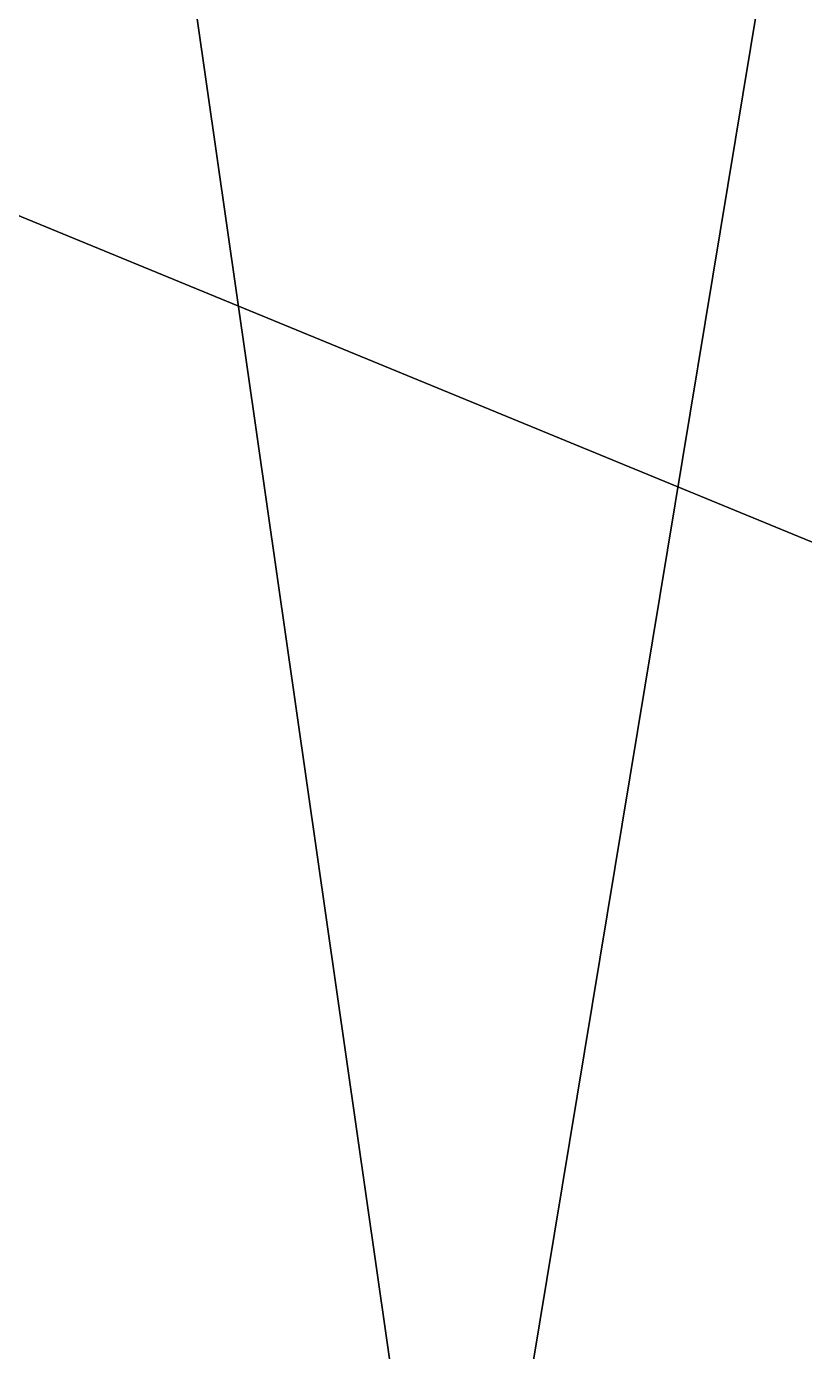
# Model space of a CAD drawing. Header units: millimetres. Extents: x -228 to 228, y -204 to 237.
# Drawn here: x -24.95 to -18.47, y 206.93 to 217.97 of the extents above; entities that cross this region are included whole.
import ezdxf

# ---------------------------------------------------------------- set-up
doc = ezdxf.new("R2010")
doc.units = ezdxf.units.MM
doc.header["$LTSCALE"] = 127.314815
doc.layers.add('8041', color=7, linetype='CONTINUOUS')
doc.layers.add('8063', color=7, linetype='CONTINUOUS')

msp = doc.modelspace()

# ---------------------------------------------------------------- linework, layer by layer
at = {"layer": '8041', "color": 5, "linetype": 'Continuous'}
for points in [[(-16.216, 234.123, 262), (-21.369, 202.974, 964.5), (-25.698, 233.143, 262), (-16.216, 234.123, 262)], [(-16.216, 203.451, 964.5), (-21.369, 202.974, 964.5), (-16.216, 234.123, 262), (-16.216, 203.451, 964.5)], [(-21.369, 202.974, 964.5), (-26.507, 202.367, 964.5), (-25.698, 233.143, 262), (-21.369, 202.974, 964.5)]]:
    msp.add_3dface(points, dxfattribs=at)
at = {"layer": '8063', "color": 5, "linetype": 'Continuous'}
for points in [[(0, 236.771, 262), (-35.386, 233.707, 262), (0, 206.099, 964.5), (0, 236.771, 262)], [(-35.386, 233.707, 262), (-31.034, 218.874, 618.025), (0, 206.099, 964.5), (-35.386, 233.707, 262)], [(-26.769, 204.352, 964.5), (0, 206.099, 964.5), (-31.034, 218.874, 618.025), (-26.769, 204.352, 964.5)]]:
    msp.add_3dface(points, dxfattribs=at)

doc.saveas('drawing.dxf')
